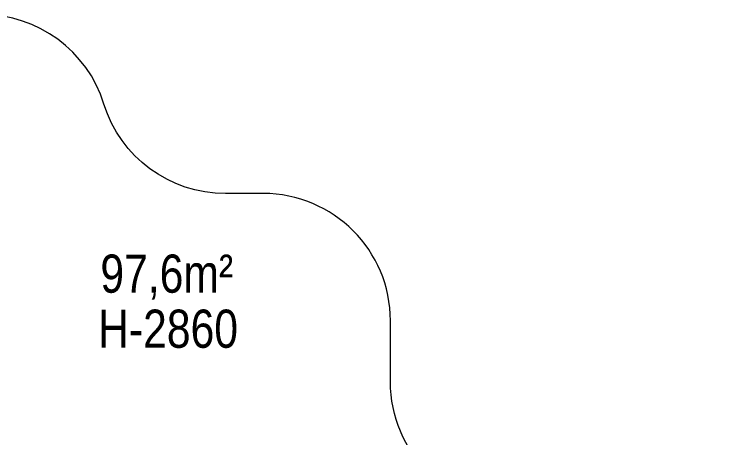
# Model space of a CAD drawing. Header units: millimetres. Extents: x -8327 to 9087, y -6583 to 5996.
# Drawn here: x 459 to 6163, y 2672 to 5996 of the extents above; entities that cross this region are included whole.
import ezdxf

# ---------------------------------------------------------------- set-up
doc = ezdxf.new("R2010")
doc.units = ezdxf.units.MM
doc.layers.add('DIKOM_ЗОНА', color=80, linetype='Continuous')
doc.layers.add('DIKOM_РАЗМЕР_ОБЪЕКТА', color=7, linetype='Continuous')
doc.styles.add('style1', font='arial.ttf', dxfattribs={"width": 0.8})

msp = doc.modelspace()

# ---------------------------------------------------------------- linework, layer by layer
at = {"layer": 'DIKOM_ЗОНА', "color": 3, "lineweight": 15}
for points in [[(1161.936, 5292.35, 0.32849995), (206.961, 5995.666), (-1807.039, 5995.666, 0.41421356), (-2807.039, 4995.666), (-2807.039, 3198.928, -0.41421356), (-3807.039, 2198.928), (-4740.119, 2198.928, 0.199424), (-5448.616, 1904.642)], [(1161.936, -4836.494, -0.32849995), (2116.911, -4133.178), (2412.961, -4133.178, 0.41421356), (3412.961, -3133.178), (3412.961, -2654.072, -0.41421356), (4412.961, -1654.072), (8087.366, -1654.072, 0.41421356), (9087.366, -654.072), (9087.366, 1109.928, 0.41421356), (8087.366, 2109.928), (4412.961, 2109.928, -0.41421356), (3412.961, 3109.928), (3412.961, 3589.035, 0.41421356), (2412.961, 4589.035), (2116.911, 4589.035, -0.32849995), (1161.936, 5292.35)]]:
    msp.add_lwpolyline(points, format="xyb", dxfattribs=at)

# ---------------------------------------------------------------- texts
at = {"layer": 'DIKOM_РАЗМЕР_ОБЪЕКТА', "insert": (1133.97, 4109.376), "char_height": 300, "attachment_point": 1, "style": 'style1'}
msp.add_mtext_dynamic_manual_height_columns('97,6m²', width=5885.53069, gutter_width=20, heights=[0], dxfattribs=at)
at = {"layer": 'DIKOM_РАЗМЕР_ОБЪЕКТА', "insert": (1116.019, 3676.463), "char_height": 300, "width": 1252.54025, "attachment_point": 1, "style": 'style1'}
msp.add_mtext('H-2860', dxfattribs=at)

doc.saveas('drawing.dxf')
